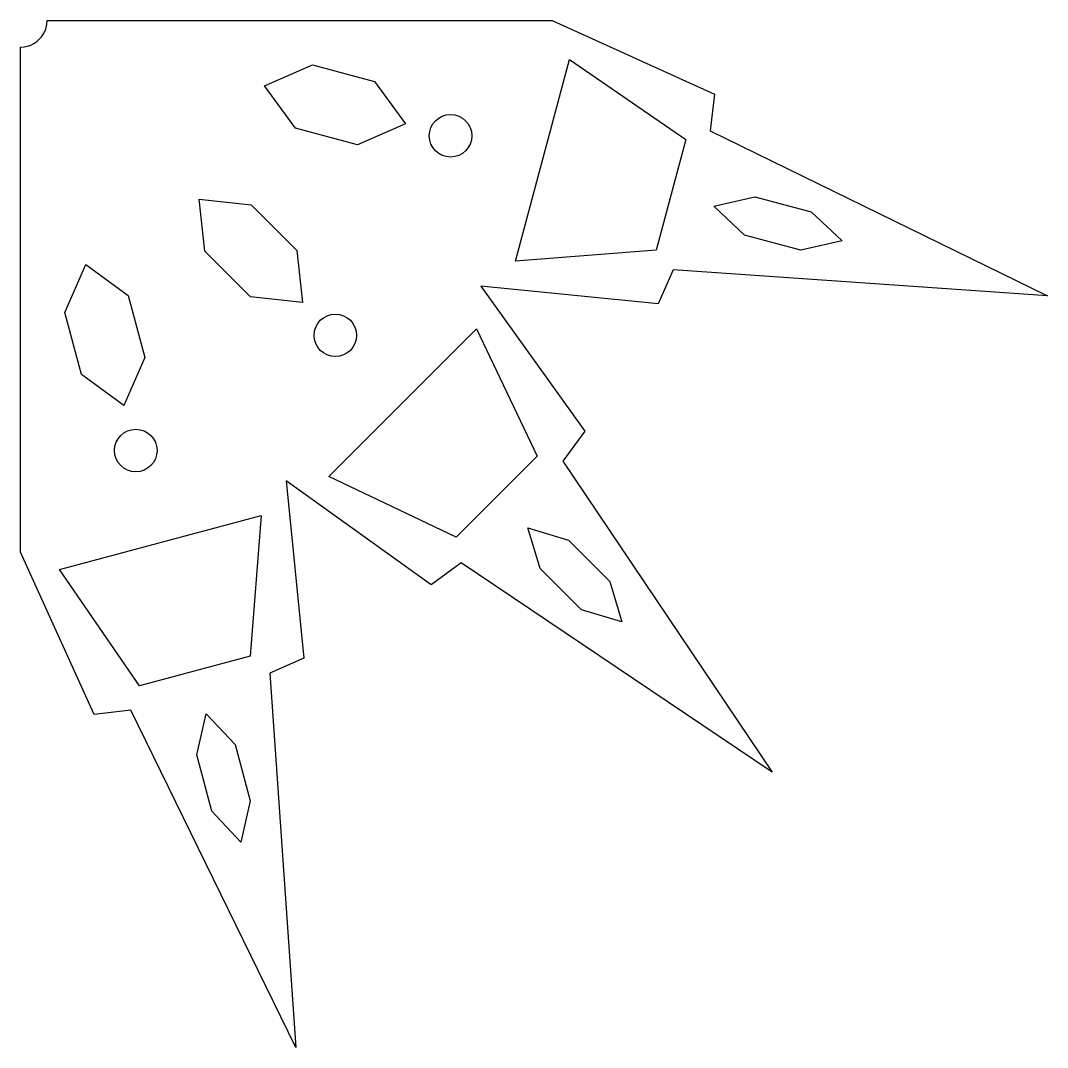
# Model space of a CAD drawing. Header units: metres. Extents: x 0 to 1159, y -1159 to 0.
import ezdxf

# ---------------------------------------------------------------- set-up
doc = ezdxf.new("R2010")
doc.units = ezdxf.units.M

msp = doc.modelspace()

# ---------------------------------------------------------------- linework, layer by layer
at = {"layer": 'CONTOUR'}
msp.add_lwpolyline([(600, 0), (783.29, -83.07), (778.58, -124.6), (1159.11, -310.58), (736.57, -281.38), (719.88, -319.71), (519.62, -300), (636.81, -463.58), (611.97, -497.2), (848.53, -848.53), (497.2, -611.97), (463.58, -636.81), (300, -519.62), (319.71, -719.88), (281.38, -736.57), (310.58, -1159.11), (124.6, -778.58), (83.07, -783.29), (0, -600), (0, -30), (3.92, -29.74), (7.76, -28.98), (11.48, -27.72), (15, -25.98), (18.26, -23.8), (21.21, -21.21), (23.8, -18.26), (25.98, -15), (27.72, -11.48), (28.98, -7.76), (29.74, -3.92), (30, 0)], close=True, dxfattribs=at)
at = {"layer": 'HOLES'}
for points in [[(619.71, -44.07), (750.88, -134.1), (717.33, -259.3), (558.72, -271.69)], [(275.29, -73.76), (329.49, -50), (399.61, -68.79), (434.67, -116.47), (380.47, -140.23), (310.34, -121.44)], [(201.53, -201.53), (260.34, -208.04), (311.68, -259.38), (318.2, -318.2), (259.38, -311.68), (208.04, -260.34)], [(782.4, -209.64), (828.78, -198.83), (892.53, -215.91), (927.29, -248.47), (880.91, -259.28), (817.16, -242.2)], [(73.76, -275.29), (121.44, -310.34), (140.23, -380.47), (116.47, -434.67), (68.79, -399.61), (50, -329.49)], [(514.65, -348.02), (583.23, -491.58), (491.58, -583.23), (348.02, -514.65)], [(271.69, -558.72), (259.3, -717.33), (134.1, -750.88), (44.07, -619.71)], [(572.76, -572.76), (618.33, -586.58), (665, -633.25), (678.82, -678.82), (633.25, -665), (586.58, -618.33)], [(209.64, -782.4), (242.2, -817.16), (259.28, -880.91), (248.47, -927.29), (215.91, -892.53), (198.83, -828.78)]]:
    msp.add_lwpolyline(points, close=True, dxfattribs=at)
for centre in [(485.38, -130.06), (355.32, -355.32), (130.06, -485.38)]:
    msp.add_circle(centre, 24, dxfattribs=at)

doc.saveas('drawing.dxf')
